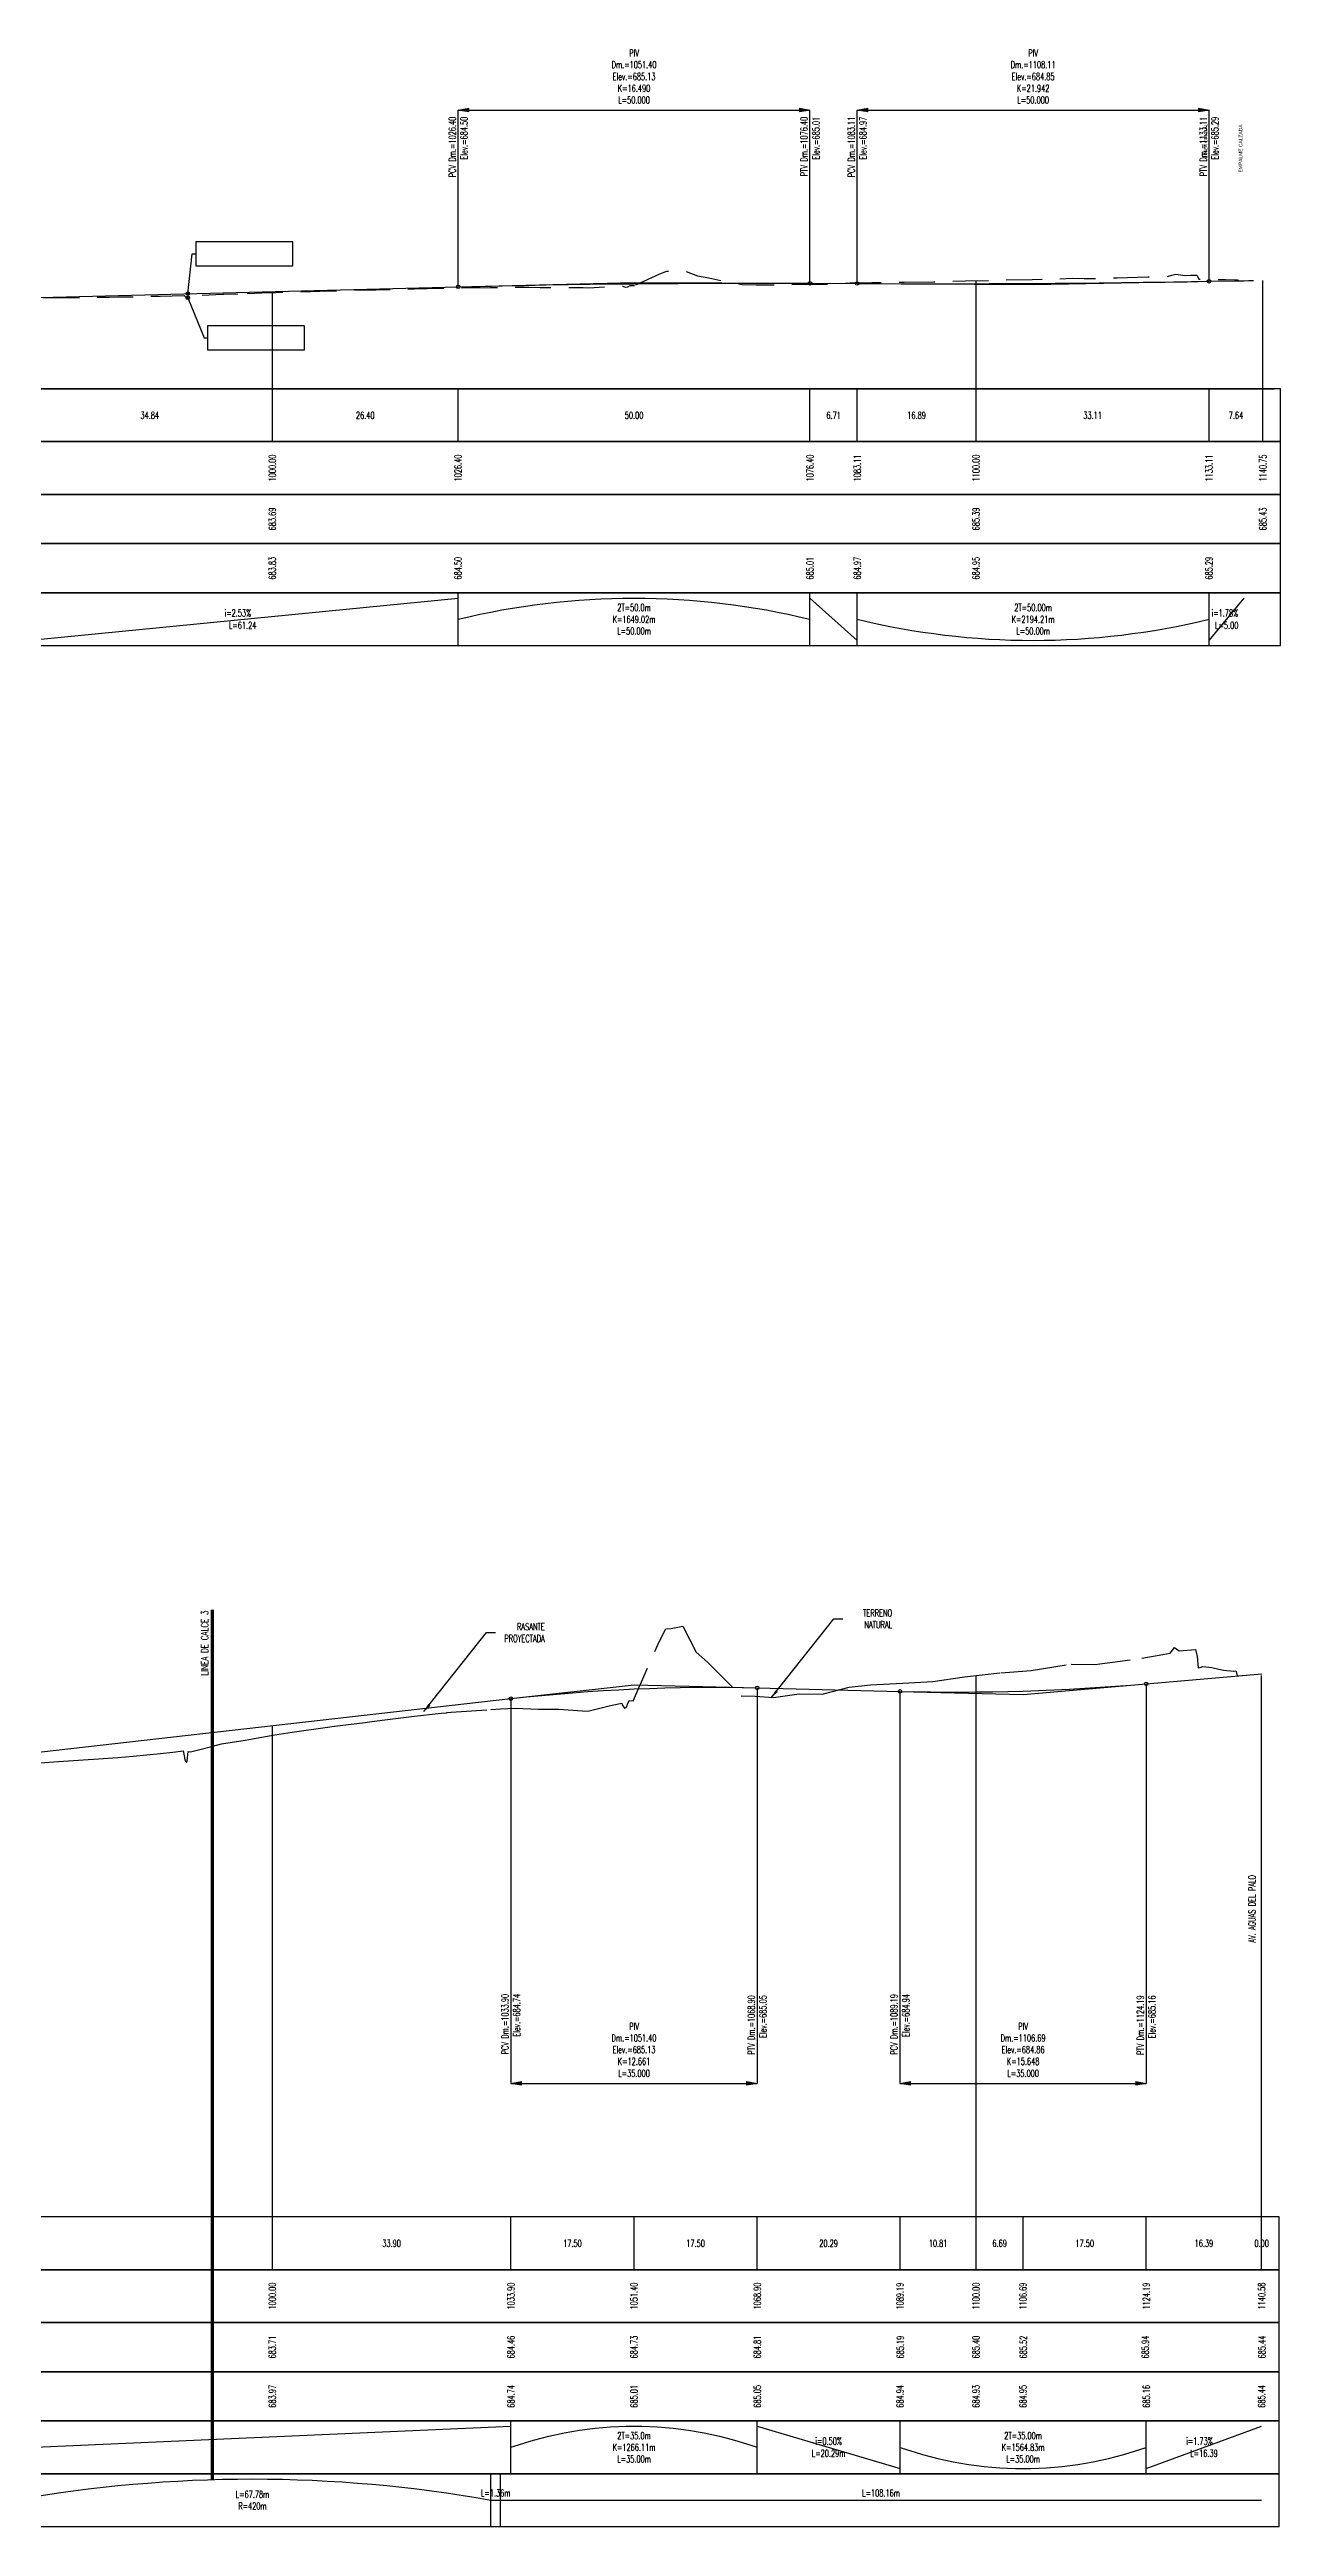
# Model space of a CAD drawing. Extents: x 350769 to 354978, y 6304672 to 6307963.
# Drawn here: x 354803.2 to 354978.1, y 6305572.6 to 6305924.8 of the extents above; entities that cross this region are included whole.
import ezdxf
from ezdxf.enums import TextEntityAlignment as Align

# ---------------------------------------------------------------- set-up
doc = ezdxf.new("R2010")
doc.units = 0
for name, pattern in [('CENTER', [50.8, 31.75, -6.35, 6.35, -6.35]), ('DASHDOTX2', [2, 1, -0.5, 0, -0.5]), ('DASHED', [19.05, 12.7, -6.35])]:
    doc.linetypes.add(name, pattern=pattern)
doc.layers.get('0').update_dxf_attribs({"linetype": 'CONTINUOUS'})
for name, color, linetype in [('04_Pav ext_Cortes', 3, 'CONTINUOUS'), ('04_Pav ext_Txt Cortes', 2, 'CONTINUOUS'), ('1-ARBOLES  2', 7, 'CONTINUOUS'), ('C-CARR-OBRA-PATR', 4, 'CONTINUOUS'), ('C-ROAD-PROF', 3, 'CONTINUOUS'), ('C-ROAD-PROF-TEXT', 2, 'CONTINUOUS')]:
    doc.layers.add(name, color=color, linetype=linetype)
doc.layers.add('TEXTOS-PERFILES', color=7, linetype='CONTINUOUS', lineweight=20)
doc.styles.add('A', font='arial.ttf', dxfattribs={"height": 2})
doc.styles.add('ROMANS', font='romans.shx', dxfattribs={"width": 0.65})
doc.dimstyles.new('2F500', dxfattribs={"dimtxt": 1, "dimasz": 1, "dimexe": 0.35, "dimexo": 0.35, "dimgap": 0.25, "dimtad": 1, "dimdsep": 46, "dimtxsty": 'ROMANS', "dimcen": 0, "dimclrd": 7, "dimclre": 7, "dimclrt": 2, "dimaunit": 2, "dimadec": 1, "dimazin": 0, "dimtfac": 1, "dimtmove": 0, "dimatfit": 3, "dimfxl": 0.35, "dimfxlon": 1, "dimtolj": 1, "dimtzin": 0, "dimarcsym": 1})
doc.dimstyles.get("Standard").update_dxf_attribs({"dimtxt": 0.18, "dimasz": 0.18, "dimexe": 0.18, "dimexo": 0.0625, "dimgap": 0.09, "dimtad": 0, "dimtih": 1, "dimtoh": 1, "dimdec": 4, "dimzin": 0, "dimdsep": 46, "dimtxsty": 'STANDARD', "dimcen": 0.09, "dimadec": 0, "dimazin": 0, "dimtfac": 1, "dimtdec": 4, "dimtofl": 0, "dimtmove": 0, "dimatfit": 3, "dimfxl": 1, "dimtolj": 1, "dimtzin": 0, "dimarcsym": 0})

# ---------------------------------------------------------------- blocks, each defined once
blk = doc.blocks.new('_ClosedFilled')
blk.add_hatch(color=256).paths.add_polyline_path([(-1, 0.17), (-1, -0.17), (0, 0)])
at = {"color": 0, "linetype": 'ByBlock', "lineweight": -2}
for p, q in [((-1, 0.17), (0, 0)), ((-1, 0.17), (-1, -0.17)), ((0, 0), (-1, -0.17))]:
    blk.add_line(p, q, dxfattribs=at)
blk = doc.blocks.new('AeccTickCircle')
blk.add_circle((0, 0), 1)
blk = doc.blocks.new('*U1005')
at = {"layer": 'C-ROAD-PROF', "color": 7, "linetype": 'DASHED', "lineweight": -3, "ltscale": 0.4}
for p, q in [((356245.86, 6305222.11), (356249.48, 6305230.4)), ((356249.48, 6305230.4), (356250.47, 6305232.34)), ((356250.47, 6305232.34), (356251.23, 6305232.4)), ((356251.23, 6305232.4), (356252.91, 6305232.72)), ((356252.91, 6305232.72), (356254.82, 6305229.04)), ((356254.82, 6305229.04), (356256.43, 6305227.58)), ((356256.43, 6305227.58), (356261.18, 6305222.82)), ((356302.38, 6305226.43), (356308.07, 6305227.32)), ((356308.07, 6305227.32), (356311.44, 6305227.25)), ((356311.44, 6305227.25), (356318.14, 6305228.17)), ((356318.14, 6305228.17), (356321.13, 6305228.67)), ((356321.13, 6305228.67), (356322.17, 6305228.89)), ((356322.17, 6305228.89), (356322.75, 6305229.69)), ((356322.75, 6305229.69), (356323.44, 6305229.23)), ((356323.44, 6305229.23), (356325.76, 6305229.38)), ((356325.76, 6305229.38), (356325.98, 6305228.42)), ((356325.98, 6305228.42), (356326.12, 6305226.78)), ((356326.12, 6305226.78), (356326.4, 6305226.84)), ((356326.4, 6305226.84), (356326.8, 6305226.98)), ((356326.8, 6305226.98), (356328.08, 6305226.83)), ((356328.08, 6305226.83), (356329.08, 6305226.6)), ((356272.71, 6305223.04), (356276.54, 6305224.05)), ((356276.54, 6305224.05), (356279.59, 6305224.36)), ((356279.59, 6305224.36), (356284.19, 6305224.62)), ((356284.19, 6305224.62), (356288.44, 6305224.87)), ((356288.44, 6305224.87), (356292.91, 6305225.52)), ((356292.91, 6305225.52), (356298.09, 6305226.08)), ((356298.09, 6305226.08), (356302.38, 6305226.43)), ((356329.08, 6305226.6), (356329.74, 6305226.48)), ((356329.74, 6305226.48), (356331.18, 6305226.33)), ((356331.18, 6305226.33), (356331.51, 6305226.36)), ((356331.51, 6305226.36), (356331.53, 6305226.26)), ((356331.53, 6305226.26), (356331.67, 6305225.63)), ((356331.67, 6305225.63), (356332.94, 6305225.75)), ((356332.94, 6305225.75), (356335.16, 6305225.94)), ((356211.31, 6305219.51), (356214.34, 6305219.87)), ((356214.34, 6305219.87), (356218.57, 6305220.35)), ((356218.57, 6305220.35), (356219.33, 6305220.4)), ((356219.33, 6305220.4), (356219.43, 6305220.46)), ((356219.43, 6305220.46), (356219.93, 6305220.48)), ((356219.93, 6305220.48), (356219.99, 6305220.48)), ((356219.99, 6305220.48), (356225.63, 6305220.87)), ((356225.63, 6305220.87), (356226.99, 6305220.96)), ((356226.99, 6305220.96), (356229.08, 6305221.05)), ((356229.08, 6305221.05), (356232.38, 6305220.91)), ((356232.38, 6305220.91), (356235.28, 6305220.91)), ((356235.28, 6305220.91), (356238.58, 6305220.7)), ((356238.58, 6305220.7), (356239.4, 6305220.61)), ((356239.4, 6305220.61), (356242.64, 6305221.44)), ((356242.64, 6305221.44), (356244.22, 6305221.77)), ((356244.22, 6305221.77), (356244.29, 6305221.54)), ((356244.29, 6305221.54), (356244.62, 6305221.06)), ((356244.62, 6305221.06), (356244.86, 6305221.14)), ((356244.86, 6305221.14), (356244.96, 6305221.28)), ((356244.96, 6305221.28), (356245.06, 6305221.64)), ((356245.06, 6305221.64), (356245.27, 6305222.14)), ((356245.27, 6305222.14), (356245.86, 6305222.11)), ((356261.18, 6305222.82), (356263.17, 6305222.78)), ((356263.17, 6305222.78), (356265.8, 6305222.56)), ((356265.8, 6305222.56), (356269.42, 6305223.08)), ((356269.42, 6305223.08), (356272.71, 6305223.04)), ((356187.35, 6305215.98), (356190.73, 6305216.51)), ((356190.73, 6305216.51), (356191.75, 6305216.69)), ((356191.75, 6305216.69), (356194.91, 6305217.26)), ((356194.91, 6305217.26), (356197.39, 6305217.63)), ((356197.39, 6305217.63), (356202.47, 6305218.36)), ((356202.47, 6305218.36), (356203.04, 6305218.44)), ((356203.04, 6305218.44), (356207.75, 6305219.04)), ((356207.75, 6305219.04), (356208.69, 6305219.16)), ((356208.69, 6305219.16), (356211.31, 6305219.51)), ((356160.97, 6305213.25), (356163.5, 6305213.43)), ((356163.5, 6305213.43), (356168.4, 6305213.74)), ((356168.4, 6305213.74), (356169.15, 6305213.8)), ((356169.15, 6305213.8), (356172.6, 6305214.03)), ((356172.6, 6305214.03), (356174.8, 6305214.25)), ((356174.8, 6305214.25), (356178.66, 6305214.63)), ((356178.66, 6305214.63), (356180.45, 6305214.82)), ((356180.45, 6305214.82), (356181.92, 6305214.97)), ((356181.92, 6305214.97), (356181.95, 6305214.76)), ((356181.95, 6305214.76), (356182.18, 6305213.51)), ((356182.18, 6305213.51), (356182.23, 6305213.51)), ((356182.23, 6305213.51), (356182.44, 6305213.35)), ((356182.44, 6305213.35), (356182.48, 6305213.58)), ((356182.48, 6305213.58), (356182.61, 6305214.91)), ((356182.61, 6305214.91), (356182.92, 6305214.84)), ((356182.92, 6305214.84), (356184.25, 6305215.19)), ((356184.25, 6305215.19), (356186.1, 6305215.66)), ((356186.1, 6305215.66), (356187.35, 6305215.98))]:
    blk.add_line(p, q, dxfattribs=at)
blk = doc.blocks.new('*U1001')
at = {"layer": 'C-ROAD-PROF', "color": 8, "linetype": 'Continuous', "lineweight": -3, "ltscale": 2}
for p, q in [((356228.47, 6305222.41), (356245.97, 6305224.39)), ((356245.97, 6305224.39), (356263.47, 6305223.95)), ((356283.76, 6305223.44), (356301.26, 6305223)), ((356301.26, 6305223), (356318.76, 6305224.52))]:
    blk.add_line(p, q, dxfattribs=at)
at = {"layer": 'C-ROAD-PROF', "color": 1, "linetype": 'Continuous', "lineweight": -3, "ltscale": 2}
for p, q in [((356235.04, 6305223.07), (356237.22, 6305223.25)), ((356237.22, 6305223.25), (356239.41, 6305223.41)), ((356239.41, 6305223.41), (356241.6, 6305223.56)), ((356241.6, 6305223.56), (356243.79, 6305223.68)), ((356243.79, 6305223.68), (356245.97, 6305223.79)), ((356245.97, 6305223.79), (356248.16, 6305223.87)), ((356248.16, 6305223.87), (356250.35, 6305223.94)), ((356250.35, 6305223.94), (356252.54, 6305223.99)), ((356252.54, 6305223.99), (356254.72, 6305224.02)), ((356254.72, 6305224.02), (356256.91, 6305224.03)), ((356256.91, 6305224.03), (356259.1, 6305224.02)), ((356259.1, 6305224.02), (356261.29, 6305224)), ((356261.29, 6305224), (356263.47, 6305223.95)), ((356263.47, 6305223.95), (356283.76, 6305223.44)), ((356283.76, 6305223.44), (356285.95, 6305223.39)), ((356285.95, 6305223.39), (356288.14, 6305223.36)), ((356288.14, 6305223.36), (356290.33, 6305223.34)), ((356290.33, 6305223.34), (356292.51, 6305223.34)), ((356292.51, 6305223.34), (356294.7, 6305223.36)), ((356294.7, 6305223.36), (356296.89, 6305223.39)), ((356296.89, 6305223.39), (356299.08, 6305223.43)), ((356299.08, 6305223.43), (356301.26, 6305223.49)), ((356301.26, 6305223.49), (356303.45, 6305223.57)), ((356303.45, 6305223.57), (356305.64, 6305223.66)), ((356305.64, 6305223.66), (356307.83, 6305223.76)), ((356307.83, 6305223.76), (356310.01, 6305223.88)), ((356310.01, 6305223.88), (356312.2, 6305224.02)), ((356312.2, 6305224.02), (356314.39, 6305224.17)), ((356314.39, 6305224.17), (356316.58, 6305224.34)), ((356316.58, 6305224.34), (356318.76, 6305224.52)), ((356318.76, 6305224.52), (356335.16, 6305225.94)), ((356092.08, 6305206.98), (356228.47, 6305222.41)), ((356228.47, 6305222.41), (356230.66, 6305222.65)), ((356230.66, 6305222.65), (356232.85, 6305222.87)), ((356232.85, 6305222.87), (356235.04, 6305223.07))]:
    blk.add_line(p, q, dxfattribs=at)
blk = doc.blocks.new('*U1000')
at = {"layer": 'C-ROAD-PROF-TEXT', "color": 7, "linetype": 'Continuous', "lineweight": -3}
for p, q in [((356263.47, 6305223.95), (356263.47, 6305167.72)), ((356228.47, 6305222.41), (356228.47, 6305167.72)), ((356228.47, 6305167.72), (356263.47, 6305167.72))]:
    blk.add_line(p, q, dxfattribs=at)
for name, p, xscale, yscale, zscale, rotation in [('AeccTickCircle', (356263.47, 6305223.95), 0.2500000000000001, 0.2500000000000001, 0.2500000000000001, 270), ('AeccTickCircle', (356228.47, 6305222.41), 0.2500000000000001, 0.2500000000000001, 0.2500000000000001, 270), ('_ClosedFilled', (356228.47, 6305167.72), 1.499999999999989, 1.499999999999989, 1.499999999999989, 180)]:
    blk.add_blockref(name, p, dxfattribs=dict(at, xscale=xscale, yscale=yscale, zscale=zscale, rotation=rotation))
at = {"layer": 'C-ROAD-PROF-TEXT', "color": 7, "linetype": 'Continuous', "lineweight": -3, "xscale": 1.499999999999989, "yscale": 1.499999999999989, "zscale": 1.499999999999989}
blk.add_blockref('_ClosedFilled', (356263.47, 6305167.72), dxfattribs=at)
at = {"layer": 'C-ROAD-PROF-TEXT', "color": 3, "linetype": 'Continuous', "lineweight": -3, "char_height": 1, "attachment_point": 6, "rotation": 90, "style": 'ROMANS'}
for s, insert in [('PCV Dm.=1033.90\\PElev.=684.74', (356228.47, 6305180.44)), ('PTV Dm.=1068.90\\PElev.=685.05', (356263.47, 6305180.25))]:
    blk.add_mtext(s, dxfattribs=dict(at, insert=insert))
at = {"layer": 'C-ROAD-PROF-TEXT', "color": 3, "linetype": 'Continuous', "lineweight": -3, "insert": (356245.97, 6305168.66), "char_height": 1, "attachment_point": 8, "style": 'ROMANS'}
blk.add_mtext('{\\C3;PIV\\PDm.=1051.40\\PElev.=685.13\\PK=12.661\\PL=35.000}', dxfattribs=at)
blk = doc.blocks.new('*U999')
at = {"layer": 'C-ROAD-PROF-TEXT', "color": 7, "linetype": 'Continuous', "lineweight": -3}
for p, q in [((356283.76, 6305223.44), (356283.76, 6305167.72)), ((356318.76, 6305224.52), (356318.76, 6305167.72)), ((356283.76, 6305167.72), (356318.76, 6305167.72))]:
    blk.add_line(p, q, dxfattribs=at)
for name, p, xscale, yscale, zscale, rotation in [('AeccTickCircle', (356283.76, 6305223.44), 0.2500000000000001, 0.2500000000000001, 0.2500000000000001, 270), ('AeccTickCircle', (356318.76, 6305224.52), 0.2500000000000001, 0.2500000000000001, 0.2500000000000001, 270), ('_ClosedFilled', (356283.76, 6305167.72), 1.499999999999989, 1.499999999999989, 1.499999999999989, 180)]:
    blk.add_blockref(name, p, dxfattribs=dict(at, xscale=xscale, yscale=yscale, zscale=zscale, rotation=rotation))
at = {"layer": 'C-ROAD-PROF-TEXT', "color": 7, "linetype": 'Continuous', "lineweight": -3, "xscale": 1.499999999999989, "yscale": 1.499999999999989, "zscale": 1.499999999999989}
blk.add_blockref('_ClosedFilled', (356318.76, 6305167.72), dxfattribs=at)
at = {"layer": 'C-ROAD-PROF-TEXT', "color": 3, "linetype": 'Continuous', "lineweight": -3, "char_height": 1, "attachment_point": 6, "rotation": 90, "style": 'ROMANS'}
for s, insert in [('PCV Dm.=1089.19\\PElev.=684.94', (356283.76, 6305180.4)), ('PTV Dm.=1124.19\\PElev.=685.16', (356318.76, 6305180.21))]:
    blk.add_mtext(s, dxfattribs=dict(at, insert=insert))
at = {"layer": 'C-ROAD-PROF-TEXT', "color": 3, "linetype": 'Continuous', "lineweight": -3, "insert": (356301.26, 6305168.66), "char_height": 1, "attachment_point": 8, "style": 'ROMANS'}
blk.add_mtext('{\\C3;PIV\\PDm.=1106.69\\PElev.=684.86\\PK=15.648\\PL=35.000}', dxfattribs=at)
blk = doc.blocks.new('*U998')
at = {"layer": 'TEXTOS-PERFILES', "color": 7, "linetype": 'Continuous', "lineweight": 20, "char_height": 1, "attachment_point": 5, "style": 'ROMANS'}
for s, insert in [('{\\C256;33.90}', (356211.52, 6305144.97)), ('{\\C256;17.50}', (356237.22, 6305144.97)), ('{\\C256;17.50}', (356254.72, 6305144.97)), ('{\\C256;20.29}', (356273.62, 6305144.97)), ('{\\C256;10.81}', (356289.17, 6305144.97)), ('{\\C256;6.69}', (356297.92, 6305144.97)), ('{\\C256;17.50}', (356310.01, 6305144.97)), ('{\\C256;16.39}', (356326.96, 6305144.97)), ('{\\C256;0.00}', (356335.16, 6305144.97))]:
    blk.add_mtext(s, dxfattribs=dict(at, insert=insert))
blk = doc.blocks.new('*U997')
at = {"layer": 'TEXTOS-PERFILES', "color": 7, "linetype": 'Continuous', "lineweight": 20, "char_height": 1, "attachment_point": 5, "rotation": 90, "style": 'ROMANS'}
for s, insert in [('1000.00', (356194.58, 6305137.47)), ('{\\C256;1033.90}', (356228.47, 6305137.47)), ('{\\C256;1051.40}', (356245.97, 6305137.47)), ('{\\C256;1068.90}', (356263.47, 6305137.47)), ('{\\C256;1089.19}', (356283.76, 6305137.47)), ('1100.00', (356294.58, 6305137.47)), ('{\\C256;1106.69}', (356301.26, 6305137.47)), ('{\\C256;1124.19}', (356318.76, 6305137.47)), ('{\\C256;1140.58}', (356335.16, 6305137.47)), ('1140.58', (356335.16, 6305137.47))]:
    blk.add_mtext(s, dxfattribs=dict(at, insert=insert))
blk = doc.blocks.new('*U996')
at = {"layer": 'C-CARR-OBRA-PATR', "color": 141, "linetype": 'Continuous', "lineweight": -3, "char_height": 1, "style": 'ROMANS'}
for s, insert, attachment_point in [('{\\C256;L=20.29m}', (356273.62, 6305115.6), 2), ('{\\C256;i=0.50%}', (356273.62, 6305116.35), 8)]:
    blk.add_mtext(s, dxfattribs=dict(at, insert=insert, attachment_point=attachment_point))
at = {"layer": 'TEXTOS-PERFILES', "color": 7, "linetype": 'Continuous', "lineweight": 20, "char_height": 1, "style": 'ROMANS'}
for s, insert, attachment_point in [('{\\C256;2T=35.0m\\PK=1266.11m\\PL=35.00m}', (356245.97, 6305115.97), 5), ('{\\C256;2T=35.00m\\PK=1564.83m\\PL=35.00m}', (356301.26, 6305115.97), 5), ('{\\C256;i=1.73%}', (356324.43, 6305116.35), 7), ('{\\C256;L=16.39}', (356326.96, 6305115.6), 2)]:
    blk.add_mtext(s, dxfattribs=dict(at, insert=insert, attachment_point=attachment_point))
blk = doc.blocks.new('*U995')
at = {"layer": 'TEXTOS-PERFILES', "color": 7, "linetype": 'Continuous', "lineweight": 20, "char_height": 1, "attachment_point": 5, "style": 'ROMANS'}
for s, insert in [('{\\C256;L=67.78m\\PR=420m}', (356191.75, 6305108.47)), ('{\\C256;L=1.36m}', (356226.31, 6305109.47)), ('{\\C256;L=108.16m}', (356281.07, 6305109.47))]:
    blk.add_mtext(s, dxfattribs=dict(at, insert=insert))
blk = doc.blocks.new('*U994')
at = {"layer": 'TEXTOS-PERFILES', "color": 7, "linetype": 'Continuous', "lineweight": 20, "char_height": 1, "attachment_point": 5, "rotation": 90, "style": 'ROMANS'}
for s, insert in [('683.97', (356194.58, 6305123.22)), ('684.74', (356228.47, 6305123.22)), ('685.01', (356245.97, 6305123.22)), ('685.05', (356263.47, 6305123.22)), ('684.94', (356283.76, 6305123.22)), ('684.93', (356294.58, 6305123.22)), ('684.95', (356301.26, 6305123.22)), ('685.16', (356318.76, 6305123.22)), ('685.44', (356335.16, 6305123.22))]:
    blk.add_mtext(s, dxfattribs=dict(at, insert=insert))

msp = doc.modelspace()

# ---------------------------------------------------------------- linework, layer by layer
at = {"layer": '04_Pav ext_Cortes', "linetype": 'CENTER', "ltscale": 0.25, "const_width": 0.5}
msp.add_lwpolyline([(354826.301, 6305579.358), (354826.301, 6305702.991)], dxfattribs=at)
at = {"layer": 'C-CARR-OBRA-PATR', "color": 7, "linetype": 'Continuous', "lineweight": -3}
for p, q in [((354823.939, 6305897.467), (354823.939, 6305894.051)), ((354837.723, 6305897.467), (354823.939, 6305897.467)), ((354837.723, 6305894.051), (354837.723, 6305897.467)), ((354823.939, 6305894.051), (354837.723, 6305894.051)), ((354825.614, 6305885.516), (354825.614, 6305882.099)), ((354839.397, 6305885.516), (354825.614, 6305885.516)), ((354839.397, 6305882.099), (354839.397, 6305885.516)), ((354825.614, 6305882.099), (354839.397, 6305882.099))]:
    msp.add_line(p, q, dxfattribs=at)
at = {"layer": 'C-CARR-OBRA-PATR', "color": 2}
msp.add_line((353825.213, 6305876.543), (354977.18, 6305876.543), dxfattribs=at)
at = {"layer": 'C-CARR-OBRA-PATR', "color": 6, "linetype": 'Continuous', "lineweight": -3}
for centre, radius in [((354822.823, 6305890.072), 0.125), ((354822.823, 6305889.475), 0.125), ((354822.823, 6305890.072), 0.0625), ((354822.823, 6305889.475), 0.0625)]:
    msp.add_circle(centre, radius, dxfattribs=at)
at = {"layer": 'C-ROAD-PROF', "color": 252, "linetype": 'Continuous', "lineweight": -3}
for p, q in [((354834.827, 6305876.543), (354834.827, 6305890.376)), ((354934.827, 6305876.543), (354934.827, 6305891.935)), ((354975.576, 6305876.543), (354975.576, 6305891.971)), ((354934.827, 6305616.649), (354934.827, 6305693.624)), ((354975.408, 6305616.649), (354975.408, 6305693.624)), ((354834.827, 6305616.649), (354834.827, 6305686.503))]:
    msp.add_line(p, q, dxfattribs=at)
at = {"layer": 'C-ROAD-PROF', "color": 8, "linetype": 'Continuous', "lineweight": -3, "ltscale": 2}
for p, q in [((354861.224, 6305891.044), (354886.224, 6305891.676)), ((354886.224, 6305891.676), (354911.224, 6305891.551)), ((354917.935, 6305891.517), (354942.935, 6305891.391)), ((354942.935, 6305891.391), (354967.935, 6305891.836))]:
    msp.add_line(p, q, dxfattribs=at)
at = {"layer": 'C-ROAD-PROF', "color": 7, "linetype": 'Continuous', "lineweight": -3}
for p, q in [((354834.827, 6305869.043), (354834.827, 6305876.543)), ((354861.224, 6305869.043), (354861.224, 6305876.543)), ((354911.224, 6305869.043), (354911.224, 6305876.543)), ((354917.935, 6305869.043), (354917.935, 6305876.543)), ((354934.827, 6305869.043), (354934.827, 6305876.543)), ((354967.935, 6305869.043), (354967.935, 6305876.543)), ((354975.576, 6305869.043), (354975.576, 6305876.543)), ((354799.987, 6305840.793), (354861.224, 6305846.793)), ((354861.224, 6305840.043), (354861.224, 6305847.543)), ((354911.224, 6305840.043), (354911.224, 6305847.543)), ((354911.224, 6305846.793), (354917.935, 6305840.793)), ((354917.935, 6305840.043), (354917.935, 6305847.543)), ((354967.935, 6305840.043), (354967.935, 6305847.543)), ((354967.935, 6305840.793), (354972.935, 6305846.793)), ((354834.827, 6305609.149), (354834.827, 6305616.649)), ((354868.724, 6305609.149), (354868.724, 6305616.649)), ((354886.224, 6305609.149), (354886.224, 6305616.649)), ((354903.724, 6305609.149), (354903.724, 6305616.649)), ((354924.016, 6305609.149), (354924.016, 6305616.649)), ((354934.827, 6305609.149), (354934.827, 6305616.649)), ((354941.516, 6305609.149), (354941.516, 6305616.649)), ((354959.016, 6305609.149), (354959.016, 6305616.649)), ((354975.408, 6305609.149), (354975.408, 6305616.649)), ((354975.408, 6305609.149), (354975.408, 6305616.649)), ((354732.327, 6305580.899), (354868.724, 6305586.899)), ((354868.724, 6305580.149), (354868.724, 6305587.649)), ((354903.724, 6305580.149), (354903.724, 6305587.649)), ((354903.724, 6305586.899), (354924.016, 6305580.899)), ((354924.016, 6305580.149), (354924.016, 6305587.649)), ((354959.016, 6305580.149), (354959.016, 6305587.649)), ((354959.016, 6305580.899), (354975.408, 6305586.899)), ((354865.886, 6305572.649), (354865.886, 6305580.149)), ((354867.243, 6305572.649), (354867.243, 6305580.149)), ((354865.886, 6305576.399), (354975.408, 6305576.399))]:
    msp.add_line(p, q, dxfattribs=at)
at = {"layer": 'C-ROAD-PROF', "color": 7, "linetype": 'DASHED', "lineweight": -3, "ltscale": 0.4, "flags": 128}
for points in [[(354886.468, 6305891.315), (354889.887, 6305892.878), (354890.881, 6305893.267), (354891.633, 6305893.279), (354893.321, 6305893.343), (354895.225, 6305892.607), (354896.841, 6305892.314), (354901.583, 6305891.361), (354903.578, 6305891.355), (354906.211, 6305891.31), (354909.825, 6305891.414), (354913.119, 6305891.406), (354916.95, 6305891.608), (354919.996, 6305891.67), (354924.6, 6305891.723), (354928.846, 6305891.773), (354933.319, 6305891.901), (354938.501, 6305892.015), (354942.786, 6305892.085), (354948.478, 6305892.262), (354950.197, 6305892.256), (354951.855, 6305892.249), (354952.538, 6305892.268), (354954.879, 6305892.331), (354959.246, 6305892.449), (354959.931, 6305892.47), (354961.467, 6305892.52), (354962.158, 6305892.549), (354962.642, 6305892.686), (354963.235, 6305892.85), (354964.544, 6305892.676), (354965.353, 6305892.687), (354966.148, 6305892.698), (354966.296, 6305892.566), (354966.481, 6305892.143), (354966.681, 6305892.151), (354967.151, 6305892.184), (354968.314, 6305892.156), (354969.491, 6305892.102), (354970.275, 6305892.074), (354971.546, 6305892.049), (354971.927, 6305892.054), (354971.956, 6305892.03), (354972.088, 6305891.908), (354973.577, 6305891.936), (354975.576, 6305891.971)], [(353882.147, 6305880.296), (353887.561, 6305880.445), (353891.024, 6305880.411), (353891.912, 6305880.42), (353892.64, 6305880.459), (353896.024, 6305880.474), (353898.282, 6305880.619), (353904.563, 6305880.77), (353907.302, 6305880.88), (353908.148, 6305880.81), (353911.523, 6305880.828), (353917.139, 6305880.956), (353919.652, 6305880.998), (353921.252, 6305881.069), (353923.53, 6305881.056), (353923.798, 6305881.049), (353924.609, 6305881.077), (353927.087, 6305881.114), (353933.411, 6305881.143), (353937.894, 6305881.22), (353944.2, 6305881.297), (353945.57, 6305881.335), (353946.511, 6305881.381), (353951.675, 6305881.468), (353953.711, 6305881.417), (353956.706, 6305881.443), (353960.075, 6305881.483), (353966.2, 6305881.524), (353972.635, 6305881.562), (353982.926, 6305881.635), (353988.526, 6305881.662), (353991.856, 6305881.715), (353999.661, 6305881.759), (354006.588, 6305881.719), (354012.724, 6305881.768), (354019.726, 6305881.78), (354025.468, 6305881.857), (354028.566, 6305881.839), (354029.868, 6305881.844), (354032.224, 6305881.765), (354033.179, 6305881.707), (354036.08, 6305881.714), (354036.501, 6305881.719), (354039.351, 6305881.757), (354041.222, 6305881.793), (354043.282, 6305881.843), (354046.395, 6305881.933), (354048.984, 6305882.001), (354052.684, 6305882.055), (354061.342, 6305882.246), (354065.031, 6305882.338), (354067.772, 6305882.375), (354068.001, 6305882.377), (354071.071, 6305882.4), (354071.558, 6305882.386), (354072.671, 6305882.316), (354074.36, 6305882.498), (354076.6, 6305882.809), (354077.081, 6305882.727), (354077.604, 6305882.725), (354079, 6305882.502), (354080.854, 6305882.474), (354091.443, 6305882.657), (354092.074, 6305882.684), (354093.154, 6305882.667), (354094.32, 6305882.672), (354103.075, 6305882.735), (354104.271, 6305882.771), (354115.149, 6305882.853), (354118.636, 6305882.858), (354121.666, 6305882.822), (354129.093, 6305882.874), (354132.246, 6305882.897), (354134.682, 6305882.904), (354145.681, 6305882.816), (354148.861, 6305882.824), (354157.582, 6305882.851), (354159.456, 6305882.875), (354159.573, 6305882.877), (354163.136, 6305882.941), (354166.815, 6305883.007), (354168.945, 6305883.044), (354170.27, 6305883.052), (354170.495, 6305883.043), (354172.289, 6305882.969), (354173.076, 6305882.937), (354174.174, 6305882.953), (354176.399, 6305882.984), (354178.624, 6305883.016), (354180.849, 6305883.049), (354180.852, 6305883.049), (354182.332, 6305883.064), (354184.414, 6305883.071), (354193.555, 6305882.993), (354197.356, 6305883.028), (354207.875, 6305883.109), (354211.155, 6305883.113), (354220.444, 6305883.154), (354231.271, 6305883.186), (354235.608, 6305883.185), (354242.641, 6305883.078), (354245.646, 6305883.075), (354252.733, 6305883.071), (354256.194, 6305883.096), (354259.114, 6305883.149), (354259.742, 6305883.167), (354260.491, 6305883.171), (354263.162, 6305883.212), (354263.997, 6305883.211), (354264.368, 6305883.215), (354270.009, 6305883.279), (354271.287, 6305883.294), (354271.468, 6305883.297), (354271.577, 6305883.299), (354275.65, 6305883.372), (354280.571, 6305883.46), (354281.291, 6305883.424), (354282.683, 6305883.355), (354284.564, 6305883.354), (354286.931, 6305883.384), (354292.572, 6305883.458), (354298.213, 6305883.533), (354298.576, 6305883.538), (354298.727, 6305883.543), (354299.66, 6305883.529), (354300.731, 6305883.546), (354302.786, 6305883.544), (354303.854, 6305883.522), (354306.833, 6305883.446), (354308.22, 6305883.419), (354309.494, 6305883.356), (354311.559, 6305883.24), (354314.353, 6305883.061), (354315.135, 6305883.154), (354316.194, 6305883.289), (354318.208, 6305883.492), (354320.776, 6305883.463), (354323.335, 6305883.428), (354326.416, 6305883.343), (354327.522, 6305883.31), (354327.983, 6305883.296), (354328.205, 6305883.275), (354329.241, 6305883.236), (354329.712, 6305883.242), (354332.057, 6305883.281), (354332.308, 6305883.286), (354335.694, 6305883.344), (354337.468, 6305883.386), (354337.698, 6305883.481), (354337.756, 6305883.505), (354338.74, 6305883.626), (354339.167, 6305883.021), (354339.228, 6305882.89), (354339.294, 6305883.012), (354339.336, 6305882.995), (354339.851, 6305883.245), (354340.266, 6305883.7), (354340.41, 6305883.591), (354341.12, 6305883.628), (354344.543, 6305883.805), (354345.614, 6305883.858), (354346.292, 6305883.882), (354346.718, 6305883.897), (354347.965, 6305883.937), (354351.387, 6305884.045), (354352.974, 6305884.095), (354354.948, 6305884.219), (354356.826, 6305884.337), (354357.257, 6305884.362), (354357.496, 6305884.374), (354357.962, 6305884.411), (354358.508, 6305884.448), (354362.068, 6305884.686), (354362.881, 6305884.741), (354365.628, 6305884.991), (354365.662, 6305884.994), (354366.027, 6305885.035), (354366.448, 6305885.074), (354369.189, 6305885.318), (354371.372, 6305885.51), (354372.749, 6305885.596), (354375.141, 6305885.741), (354376.194, 6305885.824), (354376.309, 6305885.832), (354376.677, 6305885.858), (354377.15, 6305885.873), (354379.869, 6305885.984), (354381.918, 6305886.067), (354383.357, 6305886.37), (354383.43, 6305886.363), (354384.945, 6305886.225), (354386.463, 6305886.423), (354386.99, 6305886.517), (354387.598, 6305886.625), (354389.301, 6305886.689), (354390.256, 6305886.664), (354390.55, 6305886.678), (354393.039, 6305886.794), (354393.944, 6305886.808), (354394.11, 6305886.785), (354394.821, 6305886.69), (354398.965, 6305886.602), (354400.11, 6305886.617), (354401.013, 6305886.629), (354402.588, 6305886.59), (354406.109, 6305886.656), (354407.505, 6305886.682), (354408.785, 6305886.884), (354409.457, 6305886.968), (354412.108, 6305887.516), (354413.793, 6305887.865), (354415.208, 6305888.242), (354417.242, 6305888.621), (354417.467, 6305888.646), (354417.544, 6305888.642), (354418.108, 6305888.673), (354423.449, 6305888.966), (354423.708, 6305888.977), (354424.107, 6305888.967), (354424.698, 6305888.954), (354430.107, 6305889.034), (354430.927, 6305889.047), (354430.982, 6305889.025), (354431.395, 6305889.025), (354436.106, 6305889.03), (354438.338, 6305889.032), (354441.708, 6305889.099), (354442.105, 6305889.098), (354444.396, 6305889.095), (354446.687, 6305889.093), (354447.547, 6305889.092), (354448.977, 6305889.097), (354449.192, 6305889.098), (354451.268, 6305889.149), (354453.559, 6305889.204), (354454.251, 6305889.22), (354455.849, 6305889.291), (354458.14, 6305889.391), (354458.975, 6305889.426), (354460.43, 6305889.518), (354461.527, 6305889.586), (354462.721, 6305889.743), (354464.277, 6305889.946), (354465.012, 6305890), (354466.987, 6305890.142), (354467.302, 6305890.165), (354469.593, 6305890.327), (354469.736, 6305890.337), (354471.884, 6305890.476), (354474.174, 6305890.619), (354475.911, 6305890.724), (354476.465, 6305890.739), (354478.756, 6305890.793), (354479.439, 6305890.808), (354480.993, 6305890.815), (354481.046, 6305890.816), (354481.507, 6305890.82), (354483.337, 6305890.884), (354485.627, 6305890.962), (354487.918, 6305891.037), (354490.209, 6305891.11), (354492.499, 6305891.18), (354494.79, 6305891.248), (354494.876, 6305891.25), (354495.755, 6305891.282), (354496.802, 6305891.313), (354497.081, 6305891.32), (354499.371, 6305891.374), (354501.662, 6305891.423), (354503.069, 6305891.451), (354503.952, 6305891.463), (354506.243, 6305891.492), (354507.474, 6305891.505), (354508.534, 6305891.521), (354510.824, 6305891.551), (354513.115, 6305891.577), (354515.406, 6305891.599), (354515.832, 6305891.602), (354517.696, 6305891.625), (354519.388, 6305891.643), (354519.987, 6305891.649), (354522.277, 6305891.67), (354524.568, 6305891.686), (354525.663, 6305891.691), (354526.859, 6305891.691), (354529.149, 6305891.684), (354529.723, 6305891.681), (354531.44, 6305891.758), (354533.731, 6305891.858), (354535.3, 6305891.923), (354536.021, 6305891.94), (354538.312, 6305891.993), (354539.198, 6305892.013), (354540.603, 6305891.989), (354542.121, 6305891.962), (354542.83, 6305891.954), (354545.058, 6305891.929), (354547.027, 6305891.908), (354547.286, 6305891.898), (354549.514, 6305891.812), (354551.742, 6305891.721), (354553.97, 6305891.627), (354556.198, 6305891.528), (354556.517, 6305891.513), (354558.426, 6305891.496), (354560.654, 6305891.473), (354561.394, 6305891.463), (354562.882, 6305891.465), (354565.109, 6305891.464), (354566.286, 6305891.462), (354567.337, 6305891.454), (354569.565, 6305891.434), (354571.793, 6305891.411), (354573.159, 6305891.395), (354574.021, 6305891.38), (354576.249, 6305891.338), (354578.477, 6305891.293), (354580.705, 6305891.245), (354582.228, 6305891.21), (354582.933, 6305891.196), (354583.49, 6305891.184), (354585.16, 6305891.162), (354586.493, 6305891.143), (354587.388, 6305891.141), (354589.616, 6305891.128), (354591.844, 6305891.108), (354594.072, 6305891.081), (354596.3, 6305891.047), (354596.53, 6305891.043), (354598.528, 6305890.96), (354598.95, 6305890.942), (354599.571, 6305890.893), (354600.756, 6305890.861), (354601.935, 6305890.829), (354602.984, 6305890.784), (354605.212, 6305890.684), (354608.833, 6305890.513), (354609.492, 6305890.486), (354611.954, 6305890.388), (354613.773, 6305890.342), (354617.073, 6305890.262), (354618.054, 6305890.238), (354622.149, 6305890.139), (354622.335, 6305890.129), (354624.05, 6305890.045), (354626.615, 6305889.924), (354630.109, 6305889.763), (354630.896, 6305889.719), (354634.728, 6305889.503), (354635.177, 6305889.483), (354636.656, 6305889.416), (354639.458, 6305889.419), (354641.632, 6305889.423), (354643.738, 6305889.48), (354644.425, 6305889.499), (354646.186, 6305889.37), (354648.019, 6305889.22), (354649.053, 6305889.135), (354649.314, 6305888.926), (354649.505, 6305888.664), (354649.767, 6305888.687), (354649.918, 6305888.703), (354650.123, 6305888.868), (354650.417, 6305889.088), (354652.3, 6305889.065), (354656.524, 6305889.015), (354658.404, 6305888.997), (354659.273, 6305888.973), (354660.845, 6305888.929), (354661.95, 6305888.902), (354663.792, 6305888.859), (354664.626, 6305888.841), (354667.303, 6305888.788), (354669.979, 6305888.738), (354671.771, 6305888.706), (354672.655, 6305888.701), (354673.623, 6305888.697), (354675.332, 6305888.687), (354675.404, 6305888.687), (354678.008, 6305888.687), (354680.685, 6305888.69), (354681.801, 6305888.692), (354683.361, 6305888.68), (354686.037, 6305888.663), (354688.649, 6305888.649), (354688.714, 6305888.648), (354688.911, 6305888.647), (354691.39, 6305888.639), (354694.067, 6305888.633), (354696.743, 6305888.629), (354698.038, 6305888.629), (354699.419, 6305888.628), (354702.096, 6305888.63), (354704.772, 6305888.634), (354705.339, 6305888.636), (354707.874, 6305888.652), (354708.454, 6305888.656), (354710.111, 6305888.667), (354710.977, 6305888.673), (354714.079, 6305888.697), (354717.182, 6305888.722), (354718.634, 6305888.735), (354722.76, 6305888.77), (354723.998, 6305888.781), (354728.338, 6305888.848), (354728.72, 6305888.855), (354733.916, 6305888.906), (354737.488, 6305888.943), (354738.889, 6305888.974), (354739.494, 6305888.977), (354742.92, 6305888.995), (354745.072, 6305889.008), (354747.855, 6305889.027), (354748.983, 6305889.032), (354750.65, 6305889.033), (354750.685, 6305889.033), (354756.228, 6305889.058), (354759.05, 6305889.072), (354761.806, 6305889.077), (354763.137, 6305889.081), (354767.384, 6305889.051), (354768.921, 6305889.041), (354770.015, 6305889.155), (354772.388, 6305889.111), (354772.962, 6305889.132), (354777.223, 6305889.288), (354778.54, 6305889.308), (354778.984, 6305889.315), (354781.458, 6305889.291), (354784.118, 6305889.288), (354788.062, 6305889.29), (354789.696, 6305889.283), (354791.511, 6305889.279), (354795.274, 6305889.3), (354796.71, 6305889.31), (354799.604, 6305889.357), (354800.852, 6305889.422), (354801.381, 6305889.449), (354806.268, 6305889.517), (354808.841, 6305889.551), (354811.684, 6305889.591), (354812.971, 6305889.608), (354817.1, 6305889.692), (354818.868, 6305889.725), (354822.303, 6305889.797), (354822.344, 6305889.753), (354822.515, 6305889.56), (354822.563, 6305889.507), (354822.62, 6305889.508), (354822.823, 6305889.475), (354822.867, 6305889.524), (354822.994, 6305889.787), (354823.327, 6305889.772), (354824.736, 6305889.846), (354827.797, 6305890), (354827.931, 6305890.005), (354830.7, 6305890.091)], [(354831.247, 6305890.108), (354833.347, 6305890.183), (354835.342, 6305890.253), (354838.763, 6305890.353), (354842.926, 6305890.47), (354844.179, 6305890.503), (354848.159, 6305890.601), (354849.595, 6305890.639), (354851.786, 6305890.694), (354855.01, 6305890.768), (354858.65, 6305890.848), (354859.791, 6305890.861), (354859.955, 6305890.88), (354860.426, 6305890.883), (354860.756, 6305890.885), (354865.842, 6305890.949), (354869.504, 6305890.991), (354871.258, 6305890.981), (354872.895, 6305890.971), (354875.69, 6305890.976), (354876.674, 6305890.965), (354879.001, 6305890.937), (354879.805, 6305890.918), (354882.089, 6305891.037), (354883.047, 6305891.087), (354884.626, 6305891.153), (354884.701, 6305891.107), (354885.022, 6305891.011), (354885.262, 6305891.026), (354885.363, 6305891.054), (354885.466, 6305891.126), (354885.676, 6305891.227), (354886.264, 6305891.221)]]:
    msp.add_lwpolyline(points, dxfattribs=at)
at = {"layer": 'C-ROAD-PROF', "color": 1, "linetype": 'Continuous', "lineweight": -3, "ltscale": 2, "flags": 128}
msp.add_lwpolyline([(354799.987, 6305889.495), (354861.224, 6305891.044), (354864.349, 6305891.12), (354867.474, 6305891.19), (354870.599, 6305891.255), (354873.724, 6305891.313), (354876.849, 6305891.365), (354879.974, 6305891.412), (354883.099, 6305891.452), (354886.224, 6305891.487), (354889.349, 6305891.516), (354892.474, 6305891.538), (354895.599, 6305891.555), (354898.724, 6305891.566), (354901.849, 6305891.571), (354904.974, 6305891.57), (354908.099, 6305891.564), (354911.224, 6305891.551), (354917.935, 6305891.517), (354921.06, 6305891.504), (354924.185, 6305891.495), (354927.31, 6305891.49), (354930.435, 6305891.49), (354933.56, 6305891.494), (354936.685, 6305891.503), (354939.81, 6305891.516), (354942.935, 6305891.534), (354946.06, 6305891.556), (354949.185, 6305891.583), (354952.31, 6305891.614), (354955.435, 6305891.649), (354958.56, 6305891.689), (354961.685, 6305891.733), (354964.81, 6305891.782), (354967.935, 6305891.836), (354972.935, 6305891.924)], dxfattribs=at)
at = {"layer": 'C-ROAD-PROF', "color": 7, "linetype": 'Continuous', "lineweight": -3, "extrusion": (0, 0, -1)}
for centre, radius, start, end in [((-354886.224, 6305741.126), 105.667, 76.31445, 103.68555), ((-354886.224, 6305534.357), 52.542, 70.54484, 109.45516), ((-354831.997, 6305386.488), 192.91, 79.88223, 100.11777)]:
    msp.add_arc(centre, radius, start, end, dxfattribs=at)
at = {"layer": 'C-ROAD-PROF', "color": 7, "linetype": 'Continuous', "lineweight": -3}
for centre, radius, start, end in [((354942.935, 6305946.46), 105.667, 256.31445, 283.68555), ((354941.516, 6305633.44), 52.542, 250.54484, 289.45516)]:
    msp.add_arc(centre, radius, start, end, dxfattribs=at)
for points in [[(353832.327, 6305869.043), (354978.076, 6305869.043), (354978.076, 6305876.543), (353832.327, 6305876.543)], [(353832.327, 6305861.543), (354978.076, 6305861.543), (354978.076, 6305869.043), (353832.327, 6305869.043)], [(353832.327, 6305854.543), (354978.076, 6305854.543), (354978.076, 6305861.543), (353832.327, 6305861.543)], [(353832.327, 6305847.543), (354978.076, 6305847.543), (354978.076, 6305854.543), (353832.327, 6305854.543)], [(353832.327, 6305840.043), (354978.076, 6305840.043), (354978.076, 6305847.543), (353832.327, 6305847.543)], [(353832.327, 6305609.149), (354977.908, 6305609.149), (354977.908, 6305616.649), (353832.327, 6305616.649)], [(353832.327, 6305601.649), (354977.908, 6305601.649), (354977.908, 6305609.149), (353832.327, 6305609.149)], [(353832.327, 6305594.649), (354977.908, 6305594.649), (354977.908, 6305601.649), (353832.327, 6305601.649)], [(353832.327, 6305587.649), (354977.908, 6305587.649), (354977.908, 6305594.649), (353832.327, 6305594.649)], [(353832.327, 6305580.149), (354977.908, 6305580.149), (354977.908, 6305587.649), (353832.327, 6305587.649)], [(353832.327, 6305572.649), (354977.908, 6305572.649), (354977.908, 6305580.149), (353832.327, 6305580.149)]]:
    msp.add_3dface(points, dxfattribs=at)
at = {"layer": 'C-ROAD-PROF-TEXT', "color": 7, "linetype": 'Continuous', "lineweight": -3}
for p, q in [((354861.224, 6305916.174), (354911.224, 6305916.174)), ((354861.224, 6305891.044), (354861.224, 6305916.174)), ((354911.224, 6305891.551), (354911.224, 6305916.174)), ((354917.935, 6305916.174), (354967.935, 6305916.174)), ((354917.935, 6305891.517), (354917.935, 6305916.174)), ((354967.935, 6305891.836), (354967.935, 6305916.174))]:
    msp.add_line(p, q, dxfattribs=at)

# ---------------------------------------------------------------- block references
at = {"layer": 'C-CARR-OBRA-PATR', "color": 2, "linetype": 'Continuous', "lineweight": -3}
for name in ['*U999', '*U1000', '*U998', '*U997', '*U994', '*U996', '*U995']:
    msp.add_blockref(name, (-1359.749, 467.926), dxfattribs=at)
at = {"layer": 'C-ROAD-PROF', "color": 2, "linetype": 'Continuous', "lineweight": -3}
for name in ['*U1005', '*U1001']:
    msp.add_blockref(name, (-1359.749, 467.926), dxfattribs=at)
at = {"layer": 'C-ROAD-PROF-TEXT', "color": 7, "linetype": 'Continuous', "lineweight": -3}
for name, p, xscale, yscale, zscale, rotation in [('_ClosedFilled', (354861.224, 6305916.174), 1.499999999999989, 1.499999999999989, 1.499999999999989, 180), ('_ClosedFilled', (354917.935, 6305916.174), 1.499999999999989, 1.499999999999989, 1.499999999999989, 180), ('AeccTickCircle', (354861.224, 6305891.044), 0.2500000000000001, 0.2500000000000001, 0.2500000000000001, 90.00000000000001), ('AeccTickCircle', (354911.224, 6305891.551), 0.2500000000000001, 0.2500000000000001, 0.2500000000000001, 90.00000000000001), ('AeccTickCircle', (354917.935, 6305891.517), 0.2500000000000001, 0.2500000000000001, 0.2500000000000001, 90.00000000000001), ('AeccTickCircle', (354967.935, 6305891.836), 0.2500000000000001, 0.2500000000000001, 0.2500000000000001, 90.00000000000001)]:
    msp.add_blockref(name, p, dxfattribs=dict(at, xscale=xscale, yscale=yscale, zscale=zscale, rotation=rotation))
at = {"layer": 'C-ROAD-PROF-TEXT', "color": 7, "linetype": 'Continuous', "lineweight": -3, "xscale": 1.499999999999989, "yscale": 1.499999999999989, "zscale": 1.499999999999989}
for p in [(354911.224, 6305916.174), (354967.935, 6305916.174)]:
    msp.add_blockref('_ClosedFilled', p, dxfattribs=at)

# ---------------------------------------------------------------- texts
at = {"layer": '04_Pav ext_Txt Cortes', "style": 'ROMANS', "width": 0.75}
msp.add_text('LINEA DE CALCE 3', height=1, rotation=90, dxfattribs=at).set_placement((354825.711, 6305698.241), align=Align.CENTER)
at = {"layer": '1-ARBOLES  2', "style": 'A'}
for s, p in [('LINEA OFICIAL', (354967.701, 6305909.316)), ('EMPALME CALZADA', (354972.661, 6305907.302))]:
    msp.add_text(s, height=0.5, rotation=90, dxfattribs=at).set_placement(p)
at = {"layer": 'C-ROAD-PROF-TEXT', "color": 3, "linetype": 'Continuous', "lineweight": -3, "char_height": 1, "attachment_point": 8, "style": 'ROMANS'}
for s, insert in [('{\\C3;PIV\\PDm.=1051.40\\PElev.=685.13\\PK=16.490\\PL=50.000}', (354886.224, 6305917.116)), ('{\\C3;PIV\\PDm.=1108.11\\PElev.=684.85\\PK=21.942\\PL=50.000}', (354942.935, 6305917.116))]:
    msp.add_mtext(s, dxfattribs=dict(at, insert=insert))
at = {"layer": 'C-ROAD-PROF-TEXT', "color": 3, "linetype": 'Continuous', "lineweight": -3, "char_height": 1, "attachment_point": 6, "rotation": 90, "style": 'ROMANS'}
for s, insert in [('PCV Dm.=1026.40\\PElev.=684.50', (354861.224, 6305915.231)), ('PTV Dm.=1076.40\\PElev.=685.01', (354911.224, 6305915.221)), ('PCV Dm.=1083.11\\PElev.=684.97', (354917.935, 6305915.231)), ('PTV Dm.=1133.11\\PElev.=685.29', (354967.935, 6305915.221))]:
    msp.add_mtext(s, dxfattribs=dict(at, insert=insert))
at = {"layer": 'C-ROAD-PROF-TEXT', "color": 2, "linetype": 'Continuous', "lineweight": -3, "char_height": 1, "width": 5.85561, "attachment_point": 6, "style": 'ROMANS'}
for s, insert in [('TERRENO NATURAL', (354922.891, 6305701.679)), ('RASANTE PROYECTADA', (354873.535, 6305699.721))]:
    msp.add_mtext(s, dxfattribs=dict(at, insert=insert))
at = {"layer": 'C-ROAD-PROF-TEXT', "color": 2, "linetype": 'Continuous', "lineweight": -3, "insert": (354974.034, 6305665.263), "char_height": 1, "width": 17.01036, "attachment_point": 6, "rotation": 90, "style": 'ROMANS'}
msp.add_mtext('AV. AGUAS DEL PALO', dxfattribs=at)
at = {"layer": 'TEXTOS-PERFILES', "color": 7, "linetype": 'Continuous', "lineweight": 20, "char_height": 1, "style": 'ROMANS'}
for s, insert, attachment_point in [('{\\C256;34.84}', (354817.407, 6305872.793), 5), ('{\\C256;26.40}', (354848.025, 6305872.793), 5), ('{\\C256;50.00}', (354886.224, 6305872.793), 5), ('{\\C256;6.71}', (354914.579, 6305872.793), 5), ('{\\C256;16.89}', (354926.381, 6305872.793), 5), ('{\\C256;33.11}', (354951.381, 6305872.793), 5), ('{\\C256;7.64}', (354971.755, 6305872.793), 5), ('{\\C256;i=2.53%}', (354828.035, 6305844.168), 7), ('{\\C256;L=61.24}', (354830.606, 6305843.418), 2), ('{\\C256;2T=50.0m\\PK=1649.02m\\PL=50.00m}', (354886.224, 6305843.793), 5), ('{\\C256;2T=50.00m\\PK=2194.21m\\PL=50.00m}', (354942.935, 6305843.793), 5), ('{\\C256;i=1.78%}', (354968.289, 6305844.168), 7), ('{\\C256;L=5.00}', (354970.435, 6305843.418), 2)]:
    msp.add_mtext(s, dxfattribs=dict(at, insert=insert, attachment_point=attachment_point))
at = {"layer": 'TEXTOS-PERFILES', "color": 7, "linetype": 'Continuous', "lineweight": 20, "char_height": 1, "attachment_point": 5, "rotation": 90, "style": 'ROMANS'}
for s, insert in [('1000.00', (354834.827, 6305865.293)), ('{\\C256;1026.40}', (354861.224, 6305865.293)), ('{\\C256;1076.40}', (354911.224, 6305865.293)), ('{\\C256;1083.11}', (354917.935, 6305865.293)), ('1100.00', (354934.827, 6305865.293)), ('{\\C256;1133.11}', (354967.935, 6305865.293)), ('1140.75', (354975.576, 6305865.293)), ('683.69', (354834.827, 6305858.043)), ('685.39', (354934.827, 6305858.043)), ('685.43', (354975.576, 6305858.043)), ('683.83', (354834.827, 6305851.043)), ('684.50', (354861.224, 6305851.043)), ('685.01', (354911.224, 6305851.043)), ('684.97', (354917.935, 6305851.043)), ('684.95', (354934.827, 6305851.043)), ('685.29', (354967.935, 6305851.043))]:
    msp.add_mtext(s, dxfattribs=dict(at, insert=insert))
at = {"layer": 'TEXTOS-PERFILES', "color": 3, "linetype": 'DASHDOTX2', "lineweight": 20, "char_height": 1, "attachment_point": 5, "rotation": 90, "style": 'ROMANS'}
for s, insert in [('683.71', (354834.827, 6305598.149)), ('684.46', (354868.724, 6305598.149)), ('684.46', (354868.724, 6305598.149)), ('684.73', (354886.224, 6305598.149)), ('684.81', (354903.724, 6305598.149)), ('684.81', (354903.724, 6305598.149)), ('685.19', (354924.066, 6305598.149)), ('685.19', (354924.066, 6305598.149)), ('685.40', (354934.827, 6305598.149)), ('685.52', (354941.539, 6305598.149)), ('685.94', (354958.878, 6305598.149)), ('685.44', (354975.473, 6305598.149))]:
    msp.add_mtext(s, dxfattribs=dict(at, insert=insert))
at = {"layer": 'TEXTOS-PERFILES', "color": 7, "linetype": 'DASHDOTX2', "lineweight": 20, "char_height": 1, "attachment_point": 5, "rotation": 90, "style": 'ROMANS'}
for s, insert in [('684.73', (354886.224, 6305598.149)), ('685.94', (354958.878, 6305598.149))]:
    msp.add_mtext(s, dxfattribs=dict(at, insert=insert))

# ---------------------------------------------------------------- leaders
at = {"layer": 'C-CARR-OBRA-PATR', "color": 7, "linetype": 'Continuous', "lineweight": -3}
for points in [[(354822.823, 6305890.072), (354823.439, 6305895.759), (354823.939, 6305895.759)], [(354822.823, 6305889.475), (354825.114, 6305883.808), (354825.614, 6305883.808)]]:
    msp.add_leader(points, dimstyle='2F500', override={"dimscale": 1, "dimasz": 0.5, "dimclrd": 7, "dimldrblk": 'DotBlank', "dimlwd": -1}, dxfattribs=at)
at = {"layer": 'C-ROAD-PROF-TEXT', "color": 2, "linetype": 'Continuous', "lineweight": -3}
for points in [[(354856.365, 6305688.489), (354865.262, 6305699.721), (354866.512, 6305699.721)], [(354905.721, 6305690.448), (354914.618, 6305701.679), (354915.868, 6305701.679)]]:
    msp.add_leader(points, dimstyle='STANDARD', override={"dimscale": 1, "dimasz": 1.25, "dimclrd": 256, "dimlwd": -1}, dxfattribs=at)

doc.saveas('drawing.dxf')
